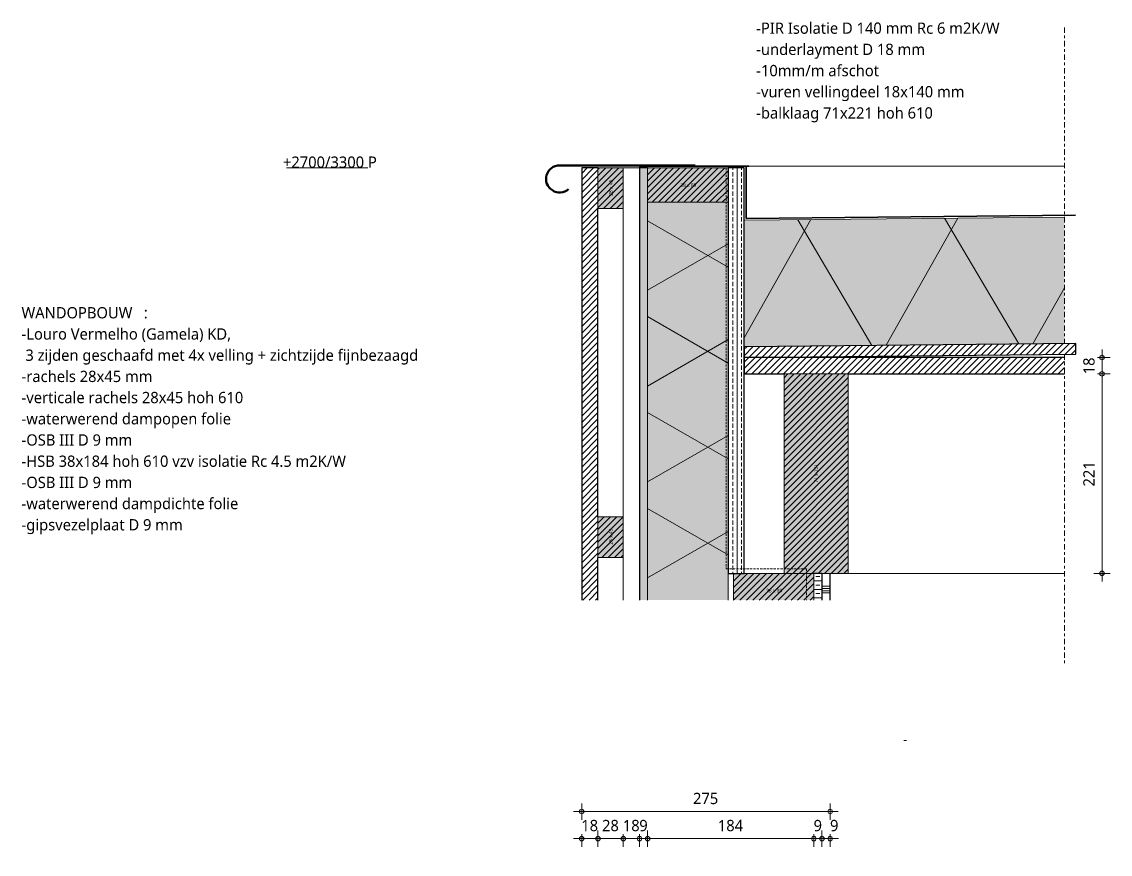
# Model space of a CAD drawing. Header units: millimetres. Extents: x 2927 to 18500, y -7154 to 6447.
# Drawn here: x 3932 to 5138, y -5429 to -4507 of the extents above; entities that cross this region are included whole.
import ezdxf

# ---------------------------------------------------------------- set-up
doc = ezdxf.new("R2010")
doc.units = ezdxf.units.MM
doc.linetypes.add('MV_center', pattern=[15, 6, -3, 3, -3])
doc.linetypes.add('MV_hidden', pattern=[3.75, 2.5, -1.25])
for name, color, linetype, lineweight in [('A-ANNO-DIMS', 211, 'Continuous', 13), ('A-ANNO-DIMS-5', 211, 'Continuous', 13), ('A-ANNO-NOTE', 131, 'Continuous', 18), ('A-DETL', 90, 'Continuous', 13), ('A-DETL-GENF', 92, 'Continuous', 18), ('A-DETL-MEDM', 33, 'Continuous', 18), ('G-ANNO-TEXT', 231, 'Continuous', 13)]:
    doc.layers.add(name, color=color, linetype=linetype, lineweight=lineweight)
doc.styles.add('Segoe UI_1', font='segoeui.ttf', dxfattribs={"height": 4})
doc.styles.add('Segoe UI_3', font='segoeui.ttf', dxfattribs={"height": 12.5})
doc.styles.add('Segoe UI_B', font='segoeui.ttf', dxfattribs={"height": 12.5})
doc.dimstyles.new('2_5_mm', dxfattribs={"dimscale": 304.8, "dimtxt": 13.092049, "dimasz": 0.016404, "dimexe": 0.029528, "dimexo": 0.0625, "dimgap": 0.014764, "dimtad": 1, "dimdec": 0, "dimzin": 0, "dimdsep": 46, "dimtxsty": 'Segoe UI_3', "dimblk1": 'DOTBLANK', "dimblk2": 'DOTBLANK', "dimsah": 1, "dimcen": 0.09, "dimdle": 0.029528, "dimazin": 0, "dimtfac": 1, "dimtdec": 4, "dimtix": 1, "dimtmove": 0, "dimatfit": 3, "dimfxl": 0.029528, "dimfxlon": 1, "dimtvp": 1, "dimtfill": 1, "dimtolj": 1, "dimtzin": 0, "dimarcsym": 2})
doc.dimstyles.new('2_5_mm_2', dxfattribs={"dimscale": 304.8, "dimtxt": 13.092049, "dimasz": 0.016404, "dimexe": 0.029528, "dimexo": 0.0625, "dimgap": 0.014764, "dimtad": 1, "dimdec": 0, "dimzin": 0, "dimdsep": 46, "dimtxsty": 'Segoe UI_3', "dimblk1": 'DOTBLANK', "dimblk2": 'DOTBLANK', "dimsah": 1, "dimcen": 0.09, "dimdle": 0.029528, "dimazin": 0, "dimtfac": 1, "dimtdec": 4, "dimtix": 1, "dimtmove": 1, "dimatfit": 3, "dimfxl": 0.029528, "dimfxlon": 1, "dimtvp": 1, "dimtfill": 1, "dimtolj": 1, "dimtzin": 0, "dimarcsym": 2})
pattern_1 = [(45, (0, 0), (-3.535534, 3.535534), [])]
pattern_2 = [(0, (0, 0), (0, 9.476), []), (0, (0, 4.738), (0, 9.476), [4.738, -2.369])]

# ---------------------------------------------------------------- blocks, each defined once
blk = doc.blocks.new('42 isolatie - Type 1-3771794-Details Domera')
at = {"layer": 'A-DETL-GENF'}
blk.add_hatch(color=256, dxfattribs=at).paths.add_polyline_path([(0.3, 0.8), (354.8, 0.8), (356.2, 140.8), (1.7, 140.8)])
at = {"layer": 'A-DETL-GENF', "lineweight": 13}
h = blk.add_hatch(dxfattribs=at)
h.set_pattern_fill('FP_247', color=256, style=0, pattern_type=2)
h.set_pattern_definition([(60, (-857.8, 704), (-121.936, 70.4), []), (120, (-857.8, 704), (-121.936, -70.4), [])])
h.paths.add_polyline_path([(0.3, 0.8), (354.8, 0.8), (356.2, 140.8), (1.7, 140.8)])
at = {"layer": 'A-DETL-GENF'}
for p, q in [((1.7, 140.8), (0.3, 0.8)), ((1.7, 140.8), (0.3, 0.8)), ((356.2, 140.8), (1.7, 140.8)), ((356.2, 140.8), (1.7, 140.8)), ((0.3, 0.8), (354.8, 0.8))]:
    blk.add_line(p, q, dxfattribs=at)
blk = doc.blocks.new('00 hout_rechthoekig_sls - SLS 38x89-3186759-Details Domera')
at = {"layer": 'A-DETL-GENF', "lineweight": 13}
blk.add_hatch(color=256, dxfattribs=at).paths.add_polyline_path([(0, -29.5), (89, -29.5), (89, 0), (0, 0)])
at = {"layer": 'A-DETL-MEDM', "lineweight": 13}
h = blk.add_hatch(dxfattribs=at)
h.set_pattern_fill('FP_251', color=256, style=0, pattern_type=2)
h.set_pattern_definition([(45, (-4720.398, 5118.313), (-3.535534, 3.535534), [])])
h.paths.add_polyline_path([(0, -29.5), (89, -29.5), (89, 0), (0, 0)])
at = {"layer": 'A-DETL-MEDM'}
for p, q in [((0, 0), (56, 0)), ((0, -29.5), (0, 0)), ((56, 0), (89, 0)), ((89, 0), (89, -29.5)), ((89, 0), (89, -29.5)), ((89, 0), (89, -29.5))]:
    blk.add_line(p, q, dxfattribs=at)
blk = doc.blocks.new('42 isolatie - Type 1-3772037-Details Domera')
at = {"layer": 'A-DETL-GENF'}
blk.add_hatch(color=256, dxfattribs=at).paths.add_polyline_path([(8.7, 0.8), (449.3, 0.8), (449.3, 89.8), (8.7, 89.8)])
at = {"layer": 'A-DETL-GENF', "lineweight": 13}
h = blk.add_hatch(dxfattribs=at)
h.set_pattern_fill('FP_28', color=256, style=0, pattern_type=2)
h.set_pattern_definition([(60, (-357.56, 184.11), (-79.674, 46), []), (120, (-357.56, 184.11), (-79.674, -46), [])])
h.paths.add_polyline_path([(8.7, 0.8), (449.3, 0.8), (449.3, 89.8), (8.7, 89.8)])
at = {"layer": 'A-DETL-GENF'}
for p, q in [((449.3, 89.8), (8.7, 89.8)), ((449.3, 89.8), (8.7, 89.8)), ((449.3, 0.8), (449.3, 89.8)), ((8.7, 0.8), (449.3, 0.8)), ((8.7, 0.8), (449.3, 0.8))]:
    blk.add_line(p, q, dxfattribs=at)
blk = doc.blocks.new('00 hout_rechthoekig_sls - SLS 38x89-V201-Details Domera')
at = {"layer": 'A-DETL-GENF', "lineweight": 13}
blk.add_hatch(color=256, dxfattribs=at).paths.add_polyline_path([(89, -38), (89, 0), (0, 0), (0, -38)])
at = {"layer": 'A-DETL-MEDM', "lineweight": 13}
h = blk.add_hatch(dxfattribs=at)
h.set_pattern_fill('FP_252', color=256, style=0, pattern_type=2)
h.set_pattern_definition([(45, (-4625.398, 4669.313), (-3.535534, 3.535534), [])])
h.paths.add_polyline_path([(89, -38), (89, 0), (0, 0), (0, -38)])
at = {"layer": 'A-DETL-MEDM'}
for p, q in [((0, 0), (89, 0)), ((0, -38), (0, 0)), ((89, 0), (89, -38)), ((89, 0), (89, -38)), ((89, 0), (89, -38)), ((89, -38), (0, -38)), ((89, -38), (0, -38))]:
    blk.add_line(p, q, dxfattribs=at)
blk = doc.blocks.new('NLRS_00_DI_maskeer - Type 1-4234771-Details Domera')
at = {"layer": 'A-DETL-GENF', "linetype": 'MV_center'}
for p, q in [((242.5, 0), (-100, 0)), ((604.7, 0), (254.5, 0))]:
    blk.add_line(p, q, dxfattribs=at)
blk = doc.blocks.new('00 hout_rechthoekig_sls - Vuren 71x221-3218113-Details Domera')
at = {"layer": 'A-DETL-GENF', "lineweight": 13}
blk.add_hatch(color=256, dxfattribs=at).paths.add_polyline_path([(0, -71), (221, -71), (221, 0), (0, 0)])
at = {"layer": 'A-DETL-MEDM', "lineweight": 13}
h = blk.add_hatch(dxfattribs=at)
h.set_pattern_fill('FP_256', color=256, style=0, pattern_type=2)
h.set_pattern_definition([(315, (5118.313, 4776.398), (3.535534, 3.535534), [])])
h.paths.add_polyline_path([(0, -71), (221, -71), (221, 0), (0, 0)])
at = {"layer": 'A-DETL-MEDM'}
for p, q in [((0, 0), (221, 0)), ((0, -71), (0, 0)), ((221, 0), (221, -71)), ((221, 0), (221, -71)), ((221, 0), (221, -71)), ((221, -71), (0, -71)), ((221, -71), (0, -71))]:
    blk.add_line(p, q, dxfattribs=at)
blk = doc.blocks.new('00 hout_rechthoekig_sls - Vuren 28x45-V205-Details Domera')
at = {"layer": 'A-DETL-GENF', "lineweight": 13}
blk.add_hatch(color=256, dxfattribs=at).paths.add_polyline_path([(0, -28), (45, -28), (45, 0), (0, 0)])
at = {"layer": 'A-DETL-MEDM', "lineweight": 13}
h = blk.add_hatch(dxfattribs=at)
h.set_pattern_fill('FP_259', color=256, style=0, pattern_type=2)
h.set_pattern_definition([(315, (4714.313, 4570.398), (3.535534, 3.535534), [])])
h.paths.add_polyline_path([(0, -28), (45, -28), (45, 0), (0, 0)])
at = {"layer": 'A-DETL-MEDM'}
for p, q in [((0, 0), (45, 0)), ((0, -28), (0, 0)), ((45, 0), (45, -28)), ((45, 0), (45, -28)), ((45, 0), (45, -28)), ((45, -28), (0, -28)), ((45, -28), (0, -28))]:
    blk.add_line(p, q, dxfattribs=at)
blk = doc.blocks.new('00 hout_rechthoekig_sls - Vuren 28x45-V206-Details Domera')
at = {"layer": 'A-DETL-GENF', "lineweight": 13}
blk.add_hatch(color=256, dxfattribs=at).paths.add_polyline_path([(0, -28), (45, -28), (45, 0), (0, 0)])
at = {"layer": 'A-DETL-MEDM', "lineweight": 13}
h = blk.add_hatch(dxfattribs=at)
h.set_pattern_fill('FP_260', color=256, style=0, pattern_type=2)
h.set_pattern_definition([(315, (5100.713, 4570.398), (3.535534, 3.535534), [])])
h.paths.add_polyline_path([(0, -28), (45, -28), (45, 0), (0, 0)])
at = {"layer": 'A-DETL-MEDM'}
for p, q in [((0, 0), (45, 0)), ((0, -28), (0, 0)), ((45, 0), (45, -28)), ((45, 0), (45, -28)), ((45, 0), (45, -28)), ((45, -28), (0, -28)), ((45, -28), (0, -28))]:
    blk.add_line(p, q, dxfattribs=at)
blk = doc.blocks.new('NLRS_00_DI_maskeer - Type 1-4234770-Details Domera')
at = {"layer": 'A-DETL-GENF', "linetype": 'MV_center'}
blk.add_line((370.5, 0), (367.5, 0), dxfattribs=at)
blk = doc.blocks.new('DIMBLOCK265-Details Domera')
at = {"layer": 'A-ANNO-DIMS-5'}
for p, q in [((4552.4, -5412.1), (4552.4, -5403.1)), ((4570.4, -5412.1), (4570.4, -5403.1)), ((4543.4, -5412.1), (4570.4, -5412.1)), ((4552.4, -5412.1), (4552.4, -5421.1)), ((4570.4, -5412.1), (4570.4, -5421.1))]:
    blk.add_line(p, q, dxfattribs=at)
for centre in [(4552.4, -5412.1), (4570.4, -5412.1)]:
    blk.add_circle(centre, 2.5, dxfattribs=at)
at = {"layer": 'A-ANNO-DIMS-5', "color": 0, "insert": (4551.9, -5391.3), "char_height": 12.5, "width": 22.852, "attachment_point": 1, "line_spacing_factor": 1.142579, "style": 'Segoe UI_3', "bg_fill": 3, "box_fill_scale": 1.25, "bg_fill_color": 9, "bg_fill_true_color": 13158600, "bg_fill_transparency": 0}
blk.add_mtext('18', dxfattribs=at)
blk = doc.blocks.new('_DotBlank')
at = {"color": 0, "linetype": 'ByBlock', "lineweight": -2}
blk.add_line((-0.5, 0), (-1, 0), dxfattribs=at)
blk.add_circle((0, 0), 0.5, dxfattribs=at)
blk = doc.blocks.new('DIMBLOCK266-Details Domera')
at = {"layer": 'A-ANNO-DIMS-5'}
for p, q in [((4570.4, -5412.1), (4570.4, -5403.1)), ((4598.4, -5412.1), (4598.4, -5403.1)), ((4570.4, -5412.1), (4598.4, -5412.1)), ((4570.4, -5412.1), (4570.4, -5421.1)), ((4598.4, -5412.1), (4598.4, -5421.1))]:
    blk.add_line(p, q, dxfattribs=at)
for centre in [(4570.4, -5412.1), (4598.4, -5412.1)]:
    blk.add_circle(centre, 2.5, dxfattribs=at)
at = {"layer": 'A-ANNO-DIMS-5', "color": 0, "insert": (4574.9, -5391.3), "char_height": 12.5, "width": 22.852, "attachment_point": 1, "line_spacing_factor": 1.142579, "style": 'Segoe UI_3', "bg_fill": 3, "box_fill_scale": 1.25, "bg_fill_color": 9, "bg_fill_true_color": 13158600, "bg_fill_transparency": 0}
blk.add_mtext('28', dxfattribs=at)
blk = doc.blocks.new('DIMBLOCK267-Details Domera')
at = {"layer": 'A-ANNO-DIMS-5'}
for p, q in [((4598.4, -5412.1), (4598.4, -5403.1)), ((4616.4, -5412.1), (4616.4, -5403.1)), ((4598.4, -5412.1), (4616.4, -5412.1)), ((4598.4, -5412.1), (4598.4, -5421.1)), ((4616.4, -5412.1), (4616.4, -5421.1))]:
    blk.add_line(p, q, dxfattribs=at)
for centre in [(4598.4, -5412.1), (4616.4, -5412.1)]:
    blk.add_circle(centre, 2.5, dxfattribs=at)
at = {"layer": 'A-ANNO-DIMS-5', "color": 0, "insert": (4597.9, -5391.3), "char_height": 12.5, "width": 22.852, "attachment_point": 1, "line_spacing_factor": 1.142579, "style": 'Segoe UI_3', "bg_fill": 3, "box_fill_scale": 1.25, "bg_fill_color": 9, "bg_fill_true_color": 13158600, "bg_fill_transparency": 0}
blk.add_mtext('18', dxfattribs=at)
blk = doc.blocks.new('DIMBLOCK268-Details Domera')
at = {"layer": 'A-ANNO-DIMS-5'}
for p, q in [((4616.4, -5412.1), (4616.4, -5403.1)), ((4625.4, -5412.1), (4625.4, -5403.1)), ((4616.4, -5412.1), (4625.4, -5412.1)), ((4616.4, -5412.1), (4616.4, -5421.1)), ((4625.4, -5412.1), (4625.4, -5421.1))]:
    blk.add_line(p, q, dxfattribs=at)
for centre in [(4616.4, -5412.1), (4625.4, -5412.1)]:
    blk.add_circle(centre, 2.5, dxfattribs=at)
at = {"layer": 'A-ANNO-DIMS-5', "color": 0, "insert": (4616.1, -5391.3), "char_height": 12.5, "width": 11.426, "attachment_point": 1, "line_spacing_factor": 1.142579, "style": 'Segoe UI_3', "bg_fill": 3, "box_fill_scale": 1.25, "bg_fill_color": 9, "bg_fill_true_color": 13158600, "bg_fill_transparency": 0}
blk.add_mtext('9', dxfattribs=at)
blk = doc.blocks.new('DIMBLOCK269-Details Domera')
at = {"layer": 'A-ANNO-DIMS-5'}
for p, q in [((4625.4, -5412.1), (4625.4, -5403.1)), ((4809.4, -5412.1), (4809.4, -5403.1)), ((4625.4, -5412.1), (4809.4, -5412.1)), ((4625.4, -5412.1), (4625.4, -5421.1)), ((4809.4, -5412.1), (4809.4, -5421.1))]:
    blk.add_line(p, q, dxfattribs=at)
for centre in [(4625.4, -5412.1), (4809.4, -5412.1)]:
    blk.add_circle(centre, 2.5, dxfattribs=at)
at = {"layer": 'A-ANNO-DIMS-5', "color": 0, "insert": (4703.1, -5391.3), "char_height": 12.5, "width": 34.277, "attachment_point": 1, "line_spacing_factor": 1.142579, "style": 'Segoe UI_3', "bg_fill": 3, "box_fill_scale": 1.25, "bg_fill_color": 9, "bg_fill_true_color": 13158600, "bg_fill_transparency": 0}
blk.add_mtext('184', dxfattribs=at)
blk = doc.blocks.new('DIMBLOCK270-Details Domera')
at = {"layer": 'A-ANNO-DIMS-5'}
for p, q in [((4809.4, -5412.1), (4809.4, -5403.1)), ((4818.4, -5412.1), (4818.4, -5403.1)), ((4809.4, -5412.1), (4818.4, -5412.1)), ((4809.4, -5412.1), (4809.4, -5421.1)), ((4818.4, -5412.1), (4818.4, -5421.1))]:
    blk.add_line(p, q, dxfattribs=at)
for centre in [(4809.4, -5412.1), (4818.4, -5412.1)]:
    blk.add_circle(centre, 2.5, dxfattribs=at)
at = {"layer": 'A-ANNO-DIMS-5', "color": 0, "insert": (4809.1, -5391.3), "char_height": 12.5, "width": 11.426, "attachment_point": 1, "line_spacing_factor": 1.142579, "style": 'Segoe UI_3', "bg_fill": 3, "box_fill_scale": 1.25, "bg_fill_color": 9, "bg_fill_true_color": 13158600, "bg_fill_transparency": 0}
blk.add_mtext('9', dxfattribs=at)
blk = doc.blocks.new('DIMBLOCK271-Details Domera')
at = {"layer": 'A-ANNO-DIMS-5'}
for p, q in [((4818.4, -5412.1), (4818.4, -5403.1)), ((4827.4, -5412.1), (4827.4, -5403.1)), ((4817.3, -5412.1), (4822.9, -5412.1)), ((4836.8, -5412.1), (4817.3, -5412.1)), ((4818.4, -5412.1), (4836.4, -5412.1)), ((4818.4, -5412.1), (4818.4, -5421.1)), ((4827.4, -5412.1), (4827.4, -5421.1))]:
    blk.add_line(p, q, dxfattribs=at)
for centre in [(4818.4, -5412.1), (4827.4, -5412.1)]:
    blk.add_circle(centre, 2.5, dxfattribs=at)
at = {"layer": 'A-ANNO-DIMS-5', "color": 0, "insert": (4827.3, -5391.3), "char_height": 12.5, "width": 11.426, "attachment_point": 1, "line_spacing_factor": 1.142579, "style": 'Segoe UI_3', "bg_fill": 3, "box_fill_scale": 1.25, "bg_fill_color": 9, "bg_fill_true_color": 13158600, "bg_fill_transparency": 0}
blk.add_mtext('9', dxfattribs=at)
blk = doc.blocks.new('DIMBLOCK277-Details Domera')
at = {"layer": 'A-ANNO-DIMS-5'}
for p, q in [((5128.5, -4897.3), (5119.5, -4897.3)), ((5128.5, -5127.3), (5128.5, -4897.3)), ((5128.5, -4897.3), (5137.5, -4897.3)), ((5128.5, -5118.3), (5119.5, -5118.3)), ((5128.5, -5118.3), (5137.5, -5118.3))]:
    blk.add_line(p, q, dxfattribs=at)
for centre in [(5128.5, -4897.3), (5128.5, -5118.3)]:
    blk.add_circle(centre, 2.5, dxfattribs=at)
at = {"layer": 'A-ANNO-DIMS-5', "color": 0, "insert": (5107.7, -5022.1), "char_height": 12.5, "width": 34.277, "attachment_point": 1, "rotation": 90, "line_spacing_factor": 1.142579, "style": 'Segoe UI_3', "bg_fill": 3, "box_fill_scale": 1.25, "bg_fill_color": 9, "bg_fill_true_color": 13158600, "bg_fill_transparency": 0}
blk.add_mtext('221', dxfattribs=at)
blk = doc.blocks.new('DIMBLOCK278-Details Domera')
at = {"layer": 'A-ANNO-DIMS-5'}
for p, q in [((5128.5, -4879.3), (5119.5, -4879.3)), ((5128.5, -4897.3), (5128.5, -4870.3)), ((5128.5, -4879.3), (5137.5, -4879.3)), ((5128.5, -4897.3), (5119.5, -4897.3)), ((5128.5, -4897.3), (5137.5, -4897.3))]:
    blk.add_line(p, q, dxfattribs=at)
for centre in [(5128.5, -4879.3), (5128.5, -4897.3)]:
    blk.add_circle(centre, 2.5, dxfattribs=at)
at = {"layer": 'A-ANNO-DIMS-5', "color": 0, "insert": (5107.7, -4897.8), "char_height": 12.5, "width": 22.852, "attachment_point": 1, "rotation": 90, "line_spacing_factor": 1.142579, "style": 'Segoe UI_3', "bg_fill": 3, "box_fill_scale": 1.25, "bg_fill_color": 9, "bg_fill_true_color": 13158600, "bg_fill_transparency": 0}
blk.add_mtext('18', dxfattribs=at)
blk = doc.blocks.new('DIMBLOCK289-Details Domera')
at = {"layer": 'A-ANNO-DIMS-5'}
for p, q in [((4552.4, -5382.1), (4552.4, -5373.1)), ((4827.4, -5382.1), (4827.4, -5373.1)), ((4543.4, -5382.1), (4836.4, -5382.1)), ((4552.4, -5382.1), (4552.4, -5391.1)), ((4827.4, -5382.1), (4827.4, -5391.1))]:
    blk.add_line(p, q, dxfattribs=at)
for centre in [(4552.4, -5382.1), (4827.4, -5382.1)]:
    blk.add_circle(centre, 2.5, dxfattribs=at)
at = {"layer": 'A-ANNO-DIMS-5', "color": 0, "insert": (4675.6, -5361.3), "char_height": 12.5, "width": 34.277, "attachment_point": 1, "line_spacing_factor": 1.142579, "style": 'Segoe UI_3', "bg_fill": 3, "box_fill_scale": 1.25, "bg_fill_color": 9, "bg_fill_true_color": 13158600, "bg_fill_transparency": 0}
blk.add_mtext('275', dxfattribs=at)

msp = doc.modelspace()

# ---------------------------------------------------------------- hatches: boundary and pattern name
at = {"layer": 'A-DETL-GENF', "lineweight": 13}
h = msp.add_hatch(dxfattribs=at)
h.set_pattern_fill('FP_10', color=250, style=0, pattern_type=2)
h.set_pattern_definition(pattern_1)
h.paths.add_polyline_path([(4552.4, -5783.8), (4570.4, -5783.8), (4570.4, -5593.2), (4552.4, -5593.2), (4552.4, -5715.8)])
h.paths.add_polyline_path([(4552.4, -5147.9), (4570.4, -5147.9), (4570.4, -4669.3), (4552.4, -4669.3), (4552.4, -5100.7)])
h = msp.add_hatch(dxfattribs=at)
h.set_pattern_fill('FP_4', color=250, style=0, pattern_type=2)
h.set_pattern_definition(pattern_2)
h.paths.add_polyline_path([(4616.4, -5715.8), (4625.4, -5715.8), (4625.4, -5593.2), (4616.4, -5593.2), (4616.4, -5677.8)])
h.paths.add_polyline_path([(4625.4, -5147.9), (4625.4, -4669.3), (4616.4, -4669.3), (4616.4, -5147.9)])
h = msp.add_hatch(dxfattribs=at)
h.set_pattern_fill('FP_253', color=250, style=0, pattern_type=2)
h.set_pattern_definition([(90, (0, 0), (-9.525, 6e-16), []), (90, (4.763, 0), (-9.525, 6e-16), [4.762, -2.381])])
h.paths.add_polyline_path([(4714.4, -5118.3), (4732.4, -5118.3), (4732.4, -4669.3), (4714.4, -4669.3), (4714.4, -5058.6)])
h = msp.add_hatch(dxfattribs=at)
h.set_pattern_fill('FP_10', color=250, style=0, pattern_type=2)
h.set_pattern_definition(pattern_1)
h.paths.add_polyline_path([(4732.4, -4879.3), (5099.6, -4875.6), (5099.6, -4863.6), (4732.4, -4867.3)])
h = msp.add_hatch(dxfattribs=at)
h.set_pattern_fill('FP_10', color=250, style=0, pattern_type=2)
h.set_pattern_definition(pattern_1)
h.paths.add_polyline_path([(4732.4, -4897.3), (5086.9, -4897.3), (5086.9, -4879.3), (4732.4, -4879.3)])
h = msp.add_hatch(dxfattribs=at)
h.set_pattern_fill('FP_4', color=250, style=0, pattern_type=2)
h.set_pattern_definition(pattern_2)
h.paths.add_polyline_path([(4818.4, -5753.8), (4818.4, -5593.2), (4809.4, -5593.2), (4809.4, -5753.8)])
h.paths.add_polyline_path([(4818.4, -5147.9), (4818.4, -5118.3), (4809.4, -5118.3), (4809.4, -5147.9)])
h = msp.add_hatch(dxfattribs=at)
h.set_pattern_fill('FP_144', color=253, style=0, pattern_type=2)
h.set_pattern_definition([(0, (0, 10), (0, 25), []), (0, (0, 12.5), (0, 25), []), (0, (0, 15), (0, 25), []), (0, (0, 17.5), (0, 25), [])])
h.paths.add_polyline_path([(4827.4, -5703.8), (4827.4, -5593.2), (4818.4, -5593.2), (4818.4, -5703.8)])
h.paths.add_polyline_path([(4827.4, -5147.9), (4827.4, -5118.3), (4818.4, -5118.3), (4818.4, -5147.9)])

# ---------------------------------------------------------------- linework, layer by layer
at = {"layer": 'A-DETL', "lineweight": 18}
for p, q in [((4225.7, -4669.3), (4315.7, -4669.3)), ((4598.4, -4669.3), (4616.4, -4669.3)), ((4694.4, -4667.3), (5086.9, -4667.3)), ((4598.4, -5055.7), (4598.4, -4714.3)), ((4598.4, -5147.9), (4598.4, -5100.7)), ((4732.4, -5118.3), (4776.4, -5118.3)), ((4847.4, -5118.3), (5086.9, -5118.3))]:
    msp.add_line(p, q, dxfattribs=at)
at = {"layer": 'A-DETL', "lineweight": 50}
msp.add_line((4527.9, -4666.4), (4677.9, -4666.4), dxfattribs=at)
at = {"layer": 'A-DETL', "lineweight": 25}
for p, q in [((4570.4, -4669.3), (4552.4, -4669.3)), ((4552.4, -4669.3), (4552.4, -5147.9)), ((4625.4, -4669.3), (4616.4, -4669.3)), ((4616.4, -4669.3), (4616.4, -5147.9)), ((4732.4, -4669.3), (4714.4, -4669.3)), ((4714.4, -4669.3), (4714.4, -5118.3)), ((4732.4, -5118.3), (4732.4, -4669.3)), ((4570.4, -5055.7), (4570.4, -4714.3)), ((5099.6, -4863.6), (4732.4, -4867.3)), ((4732.4, -4867.3), (4732.4, -4879.3)), ((5099.6, -4875.6), (5099.6, -4863.6)), ((4732.4, -4879.3), (5099.6, -4875.6)), ((5086.9, -4879.3), (4732.4, -4879.3)), ((4732.4, -4879.3), (4732.4, -4897.3)), ((4732.4, -4897.3), (4776.4, -4897.3)), ((4847.4, -4897.3), (5086.9, -4897.3)), ((4570.4, -5147.9), (4570.4, -5100.7)), ((4714.4, -5118.3), (4732.4, -5118.3)), ((4818.4, -5118.3), (4809.4, -5118.3)), ((4818.4, -5118.3), (4818.4, -5147.9)), ((4827.4, -5147.9), (4827.4, -5118.3))]:
    msp.add_line(p, q, dxfattribs=at)
at = {"layer": 'A-DETL'}
for p, q in [((4616.4, -4667.3), (4734.4, -4667.3)), ((4616.4, -4669.3), (4616.4, -4667.3)), ((4732.4, -4867.3), (4732.4, -4669.3)), ((4732.4, -4904.3), (4732.4, -4879.3))]:
    msp.add_line(p, q, dxfattribs=at)
at = {"layer": 'A-DETL', "lineweight": 35}
for p, q in [((4737.5, -4667.3), (4616.4, -4667.3)), ((4734.4, -4667.3), (4734.4, -4725.3)), ((5099, -4721.6), (4734.4, -4725.3))]:
    msp.add_line(p, q, dxfattribs=at)
at = {"layer": 'A-DETL', "linetype": 'MV_hidden', "lineweight": 18}
for p, q in [((4712.4, -4669.3), (4712.4, -5113.3)), ((4712.4, -5113.3), (4801.4, -5113.3)), ((4801.4, -5113.3), (4801.4, -5147.9))]:
    msp.add_line(p, q, dxfattribs=at)
at = {"layer": 'A-DETL', "lineweight": 50}
msp.add_arc((4527.9, -4681.4), 15, 90, 311.4398, dxfattribs=at)

# ---------------------------------------------------------------- block references
at = {"layer": 'A-DETL-GENF', "linetype": 'MV_center', "rotation": 89.99999999999991}
msp.add_blockref('NLRS_00_DI_maskeer - Type 1-4234771-Details Domera', (5086.9, -5118.3), dxfattribs=at)
at = {"layer": 'A-DETL-GENF'}
for name, p, rotation in [('42 isolatie - Type 1-3772037-Details Domera', (4715.2, -5156.6), 89.99999999999991), ('42 isolatie - Type 1-3771794-Details Domera', (4732.1, -4868.1), 0.5729386976832647)]:
    msp.add_blockref(name, p, dxfattribs=dict(at, rotation=rotation))
at = {"layer": 'A-DETL-GENF', "linetype": 'MV_center'}
msp.add_blockref('NLRS_00_DI_maskeer - Type 1-4234770-Details Domera', (4541.4, -5303.5), dxfattribs=at)
at = {"layer": 'A-DETL-MEDM', "lineweight": 13}
for name, p, rotation in [('00 hout_rechthoekig_sls - Vuren 28x45-V205-Details Domera', (4570.4, -4714.3), 90), ('00 hout_rechthoekig_sls - Vuren 71x221-3218113-Details Domera', (4776.4, -5118.3), 89.99999999999991), ('00 hout_rechthoekig_sls - Vuren 28x45-V206-Details Domera', (4570.4, -5100.7), 90)]:
    msp.add_blockref(name, p, dxfattribs=dict(at, rotation=rotation))
for name, p in [('00 hout_rechthoekig_sls - SLS 38x89-V201-Details Domera', (4625.4, -4669.3)), ('00 hout_rechthoekig_sls - SLS 38x89-3186759-Details Domera', (4720.4, -5118.3))]:
    msp.add_blockref(name, p, dxfattribs=at)

# ---------------------------------------------------------------- texts
at = {"layer": 'A-ANNO-NOTE', "lineweight": 13, "char_height": 4, "attachment_point": 1, "rotation": 90, "style": 'Segoe UI_1'}
for s, insert, width in [('28 x 45', (4582.5, -4700.1), 23.65), ('71 x 221', (4810, -5017.8), 27.658), ('28 x 45', (4582.5, -5086.5), 23.65)]:
    msp.add_mtext(s, dxfattribs=dict(at, insert=insert, width=width))
at = {"layer": 'A-ANNO-NOTE', "lineweight": 13, "char_height": 4, "width": 23.65, "attachment_point": 1, "style": 'Segoe UI_1'}
for insert in [(4661.6, -4686.4), (4756.6, -5135.4)]:
    msp.add_mtext('38 x 89', dxfattribs=dict(at, insert=insert))
at = {"layer": 'G-ANNO-TEXT', "color": 7, "char_height": 12.5, "attachment_point": 1}
for s, insert, width, style in [('-PIR Isolatie D 140 mm Rc 6 m2K/W', (4745.6, -4508.2), 339.114, 'Segoe UI_3'), ('-underlayment D 18 mm', (4745.6, -4531.7), 231.688, 'Segoe UI_3'), ('-10mm/m afschot', (4745.6, -4555.2), 169.156, 'Segoe UI_3'), ('-vuren vellingdeel 18x140 mm', (4745.6, -4578.6), 285, 'Segoe UI_3'), ('-balklaag 71x221 hoh 610', (4745.6, -4602.1), 243.713, 'Segoe UI_3'), ('+2700/3300 P', (4221.6, -4656.6), 133.882, 'Segoe UI_3'), ('WANDOPBOUW', (3932.2, -4823.4), 163.945, 'Segoe UI_B'), (':', (4067.5, -4823.4), 4.409, 'Segoe UI_3'), ('-Louro Vermelho (Gamela) KD, ', (3932.2, -4846.9), 293.017, 'Segoe UI_3'), (' 3 zijden geschaafd met 4x velling + zichtzijde fijnbezaagd ', (3932.2, -4870.4), 552.764, 'Segoe UI_3'), ('-rachels 28x45 mm', (3932.2, -4893.9), 178.375, 'Segoe UI_3'), ('-verticale rachels 28x45 hoh 610', (3932.2, -4917.3), 302.637, 'Segoe UI_3'), ('-waterwerend dampopen folie', (3932.2, -4940.8), 284.599, 'Segoe UI_3'), ('-OSB III D 9 mm', (3932.2, -4964.3), 151.92, 'Segoe UI_3'), ('-HSB 38x184 hoh 610 vzv isolatie Rc 4.5 m2K/W', (3932.2, -4987.8), 450.949, 'Segoe UI_3'), ('-OSB III D 9 mm', (3932.2, -5011.3), 151.92, 'Segoe UI_3'), ('-waterwerend dampdichte folie', (3932.2, -5034.7), 294.219, 'Segoe UI_3'), ('-gipsvezelplaat D 9 mm', (3932.2, -5058.2), 222.468, 'Segoe UI_3')]:
    msp.add_mtext(s, dxfattribs=dict(at, insert=insert, width=width, style=style))

# ---------------------------------------------------------------- dimensions: what is measured, and where the dimension line sits
at = {"layer": 'A-ANNO-DIMS'}
dim = msp.add_linear_dim(base=(5128.5, -4897.3), p1=(5119.5, -5118.3), p2=(5119.5, -4897.3), angle=90, dimstyle='2_5_mm', override={"dimpost": '<>', "dimfxl": 221}, dxfattribs=at)
dim.commit()
dim.dimension.update_dxf_attribs({"geometry": 'DIMBLOCK277-Details Domera', "text_midpoint": (5117.6, -5007.8)})

# ---------------------------------------------------------------- next in the draw order: dimensions: what is measured, and where the dimension line sits
dim = msp.add_linear_dim(base=(5128.5, -4879.3), p1=(5119.5, -4897.3), p2=(5119.5, -4879.3), angle=90, dimstyle='2_5_mm', override={"dimpost": '<>', "dimfxl": 18}, dxfattribs=at)
dim.commit()
dim.dimension.update_dxf_attribs({"geometry": 'DIMBLOCK278-Details Domera', "text_midpoint": (5117.5, -4888.3)})
dim = msp.add_linear_dim(base=(4570.4, -5412.1), p1=(4552.4, -5403.1), p2=(4570.4, -5403.1), dimstyle='2_5_mm', override={"dimpost": '<>', "dimfxl": 18}, dxfattribs=at)
dim.commit()
dim.dimension.update_dxf_attribs({"geometry": 'DIMBLOCK265-Details Domera', "text_midpoint": (4561.4, -5401.1)})

# ---------------------------------------------------------------- next in the draw order: dimensions: what is measured, and where the dimension line sits
dim = msp.add_linear_dim(base=(4598.4, -5412.1), p1=(4570.4, -5403.1), p2=(4598.4, -5403.1), dimstyle='2_5_mm', override={"dimpost": '<>', "dimfxl": 28}, dxfattribs=at)
dim.commit()
dim.dimension.update_dxf_attribs({"geometry": 'DIMBLOCK266-Details Domera', "text_midpoint": (4584.4, -5401.2)})

# ---------------------------------------------------------------- next in the draw order: dimensions: what is measured, and where the dimension line sits
dim = msp.add_linear_dim(base=(4616.4, -5412.1), p1=(4598.4, -5403.1), p2=(4616.4, -5403.1), dimstyle='2_5_mm', override={"dimpost": '<>', "dimfxl": 18}, dxfattribs=at)
dim.commit()
dim.dimension.update_dxf_attribs({"geometry": 'DIMBLOCK267-Details Domera', "text_midpoint": (4607.4, -5401.1)})

# ---------------------------------------------------------------- next in the draw order: dimensions: what is measured, and where the dimension line sits
dim = msp.add_linear_dim(base=(4625.4, -5412.1), p1=(4616.4, -5403.1), p2=(4625.4, -5403.1), dimstyle='2_5_mm', override={"dimpost": '<>', "dimfxl": 9}, dxfattribs=at)
dim.commit()
dim.dimension.update_dxf_attribs({"geometry": 'DIMBLOCK268-Details Domera', "text_midpoint": (4620.9, -5401.2)})

# ---------------------------------------------------------------- next in the draw order: dimensions: what is measured, and where the dimension line sits
dim = msp.add_linear_dim(base=(4809.4, -5412.1), p1=(4625.4, -5403.1), p2=(4809.4, -5403.1), dimstyle='2_5_mm', override={"dimpost": '<>', "dimfxl": 184}, dxfattribs=at)
dim.commit()
dim.dimension.update_dxf_attribs({"geometry": 'DIMBLOCK269-Details Domera', "text_midpoint": (4717.4, -5401.1)})

# ---------------------------------------------------------------- next in the draw order: dimensions: what is measured, and where the dimension line sits
dim = msp.add_linear_dim(base=(4818.4, -5412.1), p1=(4809.4, -5403.1), p2=(4818.4, -5403.1), dimstyle='2_5_mm', override={"dimpost": '<>', "dimfxl": 9}, dxfattribs=at)
dim.commit()
dim.dimension.update_dxf_attribs({"geometry": 'DIMBLOCK270-Details Domera', "text_midpoint": (4813.9, -5401.2)})

# ---------------------------------------------------------------- next in the draw order: dimensions: what is measured, and where the dimension line sits
dim = msp.add_linear_dim(base=(4827.4, -5412.1), p1=(4818.4, -5403.1), p2=(4827.4, -5403.1), dimstyle='2_5_mm_2', override={"dimpost": '<>', "dimfxl": 9}, dxfattribs=at)
dim.commit()
dim.dimension.update_dxf_attribs({"geometry": 'DIMBLOCK271-Details Domera', "text_midpoint": (4833, -5399.7), "dimtype": 160})

# ---------------------------------------------------------------- next in the draw order: dimensions: what is measured, and where the dimension line sits
dim = msp.add_linear_dim(base=(4827.4, -5382.1), p1=(4552.4, -5373.1), p2=(4827.4, -5373.1), dimstyle='2_5_mm', override={"dimpost": '<>', "dimfxl": 275}, dxfattribs=at)
dim.commit()
dim.dimension.update_dxf_attribs({"geometry": 'DIMBLOCK289-Details Domera', "text_midpoint": (4689.9, -5371.2)})

doc.saveas('drawing.dxf')
